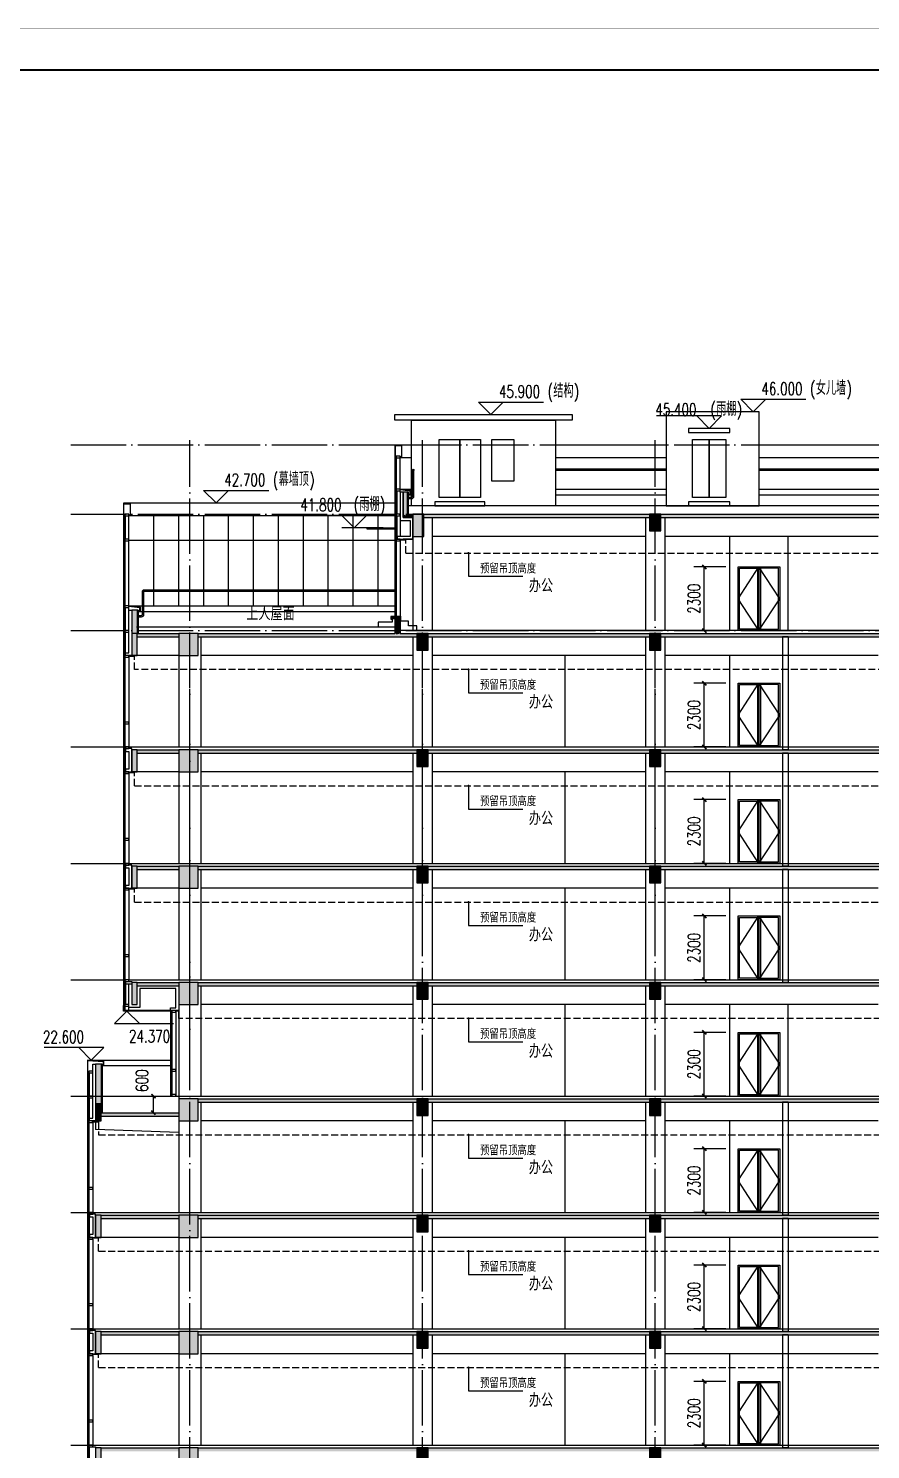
# Model space of a CAD drawing. Extents: x -781494 to 378714, y -27129 to 259749.
# Drawn here: x 153563 to 183970, y 99783 to 151079 of the extents above; entities that cross this region are included whole.
import ezdxf

# ---------------------------------------------------------------- set-up
doc = ezdxf.new("R2010")
doc.units = 0
doc.header["$LTSCALE"] = 1000
doc.header["$MEASUREMENT"] = 0
doc.linetypes.add('104-6 轴网$0$DOTE', pattern=[2.42, 2, -0.2, 0.02, -0.2])
doc.linetypes.add('DASH', pattern=[0.35, 0.25, -0.1])
for name, color, linetype in [('$AUDIT-BAD-LAYER', 7, 'Continuous'), ('01-标注_尺寸', 124, 'Continuous'), ('01-标注_标高', 200, 'Continuous'), ('01-标注_符号', 200, 'Continuous'), ('02-TEXT_标注', 130, 'Continuous'), ('05-填充_天正', 26, 'Continuous'), ('104-6 轴网$0$A_AXIS-轴线', 36, '104-6 轴网$0$DOTE'), ('A-C_玻璃幕墙', 140, 'Continuous'), ('A-C_窗', 140, 'Continuous'), ('A-C_门', 150, 'Continuous'), ('A-D_龙骨', 152, 'Continuous'), ('A-E_栏杆', 232, 'Continuous'), ('A-STR-面层', 191, 'Continuous'), ('A-SUR_保温', 222, 'Continuous'), ('A-SUR_吊顶', 40, 'Continuous'), ('A-SUR_看线', 231, 'Continuous'), ('A-SUR_面层', 191, 'Continuous'), ('A-TECH_结构', 21, 'Continuous'), ('A-金属背板', 30, 'Continuous'), ('A_STR-砌块墙', 121, 'Continuous'), ('A_STR-砼墙', 51, 'Continuous'), ('A_STR-砼柱', 51, 'Continuous'), ('D_铝板', 181, 'Continuous'), ('PUB_HATCH', 8, 'Continuous')]:
    doc.layers.add(name, color=color, linetype=linetype)
doc.styles.add('104-6 轴网$0$_TCH_AXIS', font='STXIHEI.TTF', dxfattribs={"width": 0.75})
doc.styles.add('_TCH_DIM', font='SIMPLEX', dxfattribs={"bigfont": 'GBCBIG'})
doc.styles.add('_TCH_DIM_T3', font='SIMPLEX', dxfattribs={"width": 0.705882, "bigfont": 'GBCBIG'})
doc.dimstyles.new('_TCH_ARCH&&150', dxfattribs={"dimtxt": 446.25, "dimasz": 150, "dimexe": 375, "dimexo": 450, "dimgap": 150, "dimtad": 1, "dimdec": 0, "dimzin": 0, "dimdsep": 46, "dimtxsty": '_TCH_DIM_T3', "dimblk": 'ARCHTICK', "dimcen": 0.09, "dimclrt": 7, "dimazin": 2, "dimtfac": 1, "dimtdec": 0, "dimtix": 1, "dimtmove": 2, "dimatfit": 3, "dimfxl": 0, "dimtolj": 1, "dimtzin": 0, "dimarcsym": 0})

# ---------------------------------------------------------------- blocks, each defined once
blk = doc.blocks.new('图框-A1')
for points, const_width in [([(0, 0), (841, 0), (841, 594), (0, 594)], 0.05), ([(766, 584), (25, 584), (25, 10), (766, 10)], 0.5)]:
    blk.add_lwpolyline(points, close=True, dxfattribs=dict(const_width=const_width))
blk = doc.blocks.new('1523m')
at = {"layer": 'A-C_门'}
for points in [[(0, 2300), (1500, 2300), (1500, 0), (0, 0)], [(50, 2250), (700, 2250), (700, 50), (50, 50)], [(1450, 2250), (800, 2250), (800, 50), (1450, 50)]]:
    blk.add_lwpolyline(points, close=True, dxfattribs=at)
for points in [[(750, 0), (0, 1150), (750, 2300)], [(750, 2300), (750, 0)], [(750, 0), (1500, 1150), (750, 2300)]]:
    blk.add_lwpolyline(points, dxfattribs=at)
blk = doc.blocks.new('*U70')
at = {"layer": 'A-SUR_看线'}
for p, q in [((-11675, -1990, -1500), (-11675, 1310, -1500)), ((-5725, -1990, -1500), (-5725, 1310, -1500)), ((3525, 1310, -1500), (3525, -1990, -1500)), ((5625, 1310, -1500), (5625, -1990, -1500)), ((11675, -1990, -1500), (11675, 1310, -1500))]:
    blk.add_line(p, q, dxfattribs=at)
at = {"layer": 'A_STR-砌块墙'}
for p, q in [((-3825, 1990), (-3825, -2090)), ((-3625, 1990), (-3825, 1990)), ((-3625, 1990), (-3625, -2090)), ((-3625, -2090), (-3825, -2090))]:
    blk.add_line(p, q, dxfattribs=at)
at = {"layer": 'A-C_门'}
for p in [(-5425, -1990, -1500), (3825, -1990, -1500)]:
    blk.add_blockref('1523m', p, dxfattribs=at)
blk = doc.blocks.new('*U71')
at = {"layer": 'A-SUR_看线', "color": 0, "linetype": 'ByBlock', "lineweight": -2, "transparency": 16777216}
for p in [(0, 8400), (0, 4200), (0, 0)]:
    blk.add_blockref('*U70', p, dxfattribs=at)
blk = doc.blocks.new('*U72')
at = {"layer": 'A-SUR_看线'}
for p, q in [((-11675, -1990, -1500), (-11675, 1310, -1500)), ((-5725, -1990, -1500), (-5725, 1310, -1500)), ((3525, 1310, -1500), (3525, -1990, -1500)), ((5625, 1310, -1500), (5625, -1990, -1500)), ((11675, -1990, -1500), (11675, 1310, -1500))]:
    blk.add_line(p, q, dxfattribs=at)
at = {"layer": 'A_STR-砌块墙'}
for p, q in [((-3825, 1990), (-3825, -2090)), ((-3625, 1990), (-3825, 1990)), ((-3625, 1990), (-3625, -2090)), ((-3625, -2090), (-3825, -2090))]:
    blk.add_line(p, q, dxfattribs=at)
at = {"layer": 'A-C_门'}
for p in [(-5425, -1990, -1500), (3825, -1990, -1500)]:
    blk.add_blockref('1523m', p, dxfattribs=at)
blk = doc.blocks.new('*U73')
at = {"layer": 'A-SUR_看线', "color": 0, "linetype": 'ByBlock', "lineweight": -2, "transparency": 16777216}
for p in [(0, 8400), (0, 4200), (0, 0)]:
    blk.add_blockref('*U72', p, dxfattribs=at)
blk = doc.blocks.new('*U74')
at = {"layer": 'A-SUR_看线'}
for p, q in [((-11675, -1990, -1500), (-11675, 1310, -1500)), ((-5725, -1990, -1500), (-5725, 1310, -1500)), ((-3625, -1990, -1500), (-3625, 1310, -1500)), ((3525, 1310, -1500), (3525, -1990, -1500)), ((5625, 1310, -1500), (5625, -1990, -1500)), ((11675, -1990, -1500), (11675, 1310, -1500))]:
    blk.add_line(p, q, dxfattribs=at)
at = {"layer": 'A-C_门'}
for p in [(-5425, -1990, -1500), (3825, -1990, -1500)]:
    blk.add_blockref('1523m', p, dxfattribs=at)
blk = doc.blocks.new('*U75')
at = {"layer": '$AUDIT-BAD-LAYER'}
blk.add_blockref('*U74', (0, 0), dxfattribs=at)
at = {"layer": 'A-SUR_看线', "color": 0, "linetype": 'ByBlock', "lineweight": -2, "transparency": 16777216}
blk.add_blockref('*U74', (0, 0), dxfattribs=at)
blk = doc.blocks.new('*U37')
at = {"layer": '02-TEXT_标注', "style": '104-6 轴网$0$_TCH_AXIS', "width": 0.75}
blk.add_text('办公', height=428.1, dxfattribs=at).set_placement((-430, -171))
blk = doc.blocks.new('*U38')
at = {"layer": '02-TEXT_标注', "color": 0, "linetype": 'ByBlock', "lineweight": -2, "transparency": 16777216}
for p in [(0, 29400), (25000, 29400), (0, 25200), (25000, 25200), (0, 21000), (25000, 21000), (0, 16800), (25000, 16800), (0, 12600), (25000, 12600), (0, 8400), (25000, 8400), (0, 4200), (25000, 4200), (0, 0), (25000, 0)]:
    blk.add_blockref('*U37', p, dxfattribs=at)
blk = doc.blocks.new('_ArchTick')
at = {"color": 0, "linetype": 'ByBlock', "const_width": 0.4}
blk.add_lwpolyline([(-0.5, -0.5), (0.5, 0.5)], dxfattribs=at)
blk = doc.blocks.new('*D443')
at = {"layer": '01-标注_尺寸', "color": 0, "lineweight": -2, "transparency": 16777216}
for p, q in [((575, 1150), (-575, 1150)), ((-200, -1150), (-200, 1150)), ((575, -1150), (-575, -1150))]:
    blk.add_line(p, q, dxfattribs=at)
at = {"layer": 'Defpoints', "color": 0, "transparency": 16777216}
for p in [(-200, 1150), (1025, 1150), (1025, -1150)]:
    blk.add_point(p, dxfattribs=at)
at = {"layer": '01-标注_尺寸', "color": 0, "lineweight": -2, "transparency": 16777216, "xscale": 150, "yscale": 150, "zscale": 150}
for p, rotation in [((-200, 1150), 90), ((-200, -1150), 270)]:
    blk.add_blockref('_ArchTick', p, dxfattribs=dict(at, rotation=rotation))
at = {"layer": '01-标注_尺寸', "color": 7, "transparency": 16777216, "insert": (-573, 0), "char_height": 446.2, "attachment_point": 5, "rotation": 90, "style": '_TCH_DIM_T3'}
blk.add_mtext('\\A1;2300', dxfattribs=at)
blk = doc.blocks.new('kyuhtr')
at = {"const_width": 20}
blk.add_lwpolyline([(50, 0), (0, 0)], dxfattribs=at)
blk.add_lwpolyline([(50, -30), (200, -30), (200, 30), (50, 30)], close=True)
blk = doc.blocks.new('fedwatgerwtg')
at = {"layer": 'A-SUR_吊顶', "linetype": 'DASH'}
blk.add_lwpolyline([(-400, -470), (-400, 0), (-200, 0)], dxfattribs=at)
blk = doc.blocks.new('_FZH')
blk.add_lwpolyline([(-0.5, -0.5), (0.5, -0.5), (0.5, 0.5), (-0.5, 0.5)], close=True)
at = {"layer": 'PUB_HATCH'}
blk.add_solid([(-0.5, -0.5), (0.5, -0.5), (-0.5, 0.5), (0.5, 0.5)], dxfattribs=at)
blk = doc.blocks.new('gfshsth')
at = {"layer": '05-填充_天正'}
for points in [[(7700, 800), (7700, 0), (7783, -40), (7850, 0), (7850, 800)], [(7700, -120), (7800, -120), (7783, -40), (7700, 0)], [(8050, -120), (8050, 0), (7850, 0), (7783, -40), (7800, -120)], [(16600, -120), (16600, 0), (8450, 0), (8450, -120)], [(25000, -120), (25000, 0), (17000, 0), (17000, -120)]]:
    blk.add_hatch(color=256, dxfattribs=at).paths.add_polyline_path(points)
at = {"layer": '01-标注_标高'}
for p, q in [((949, 409), (499, 859)), ((499, 859), (2847, 859)), ((949, 409), (1399, 859)), ((6384, -41), (4037, -41)), ((5934, -491), (5484, -41)), ((6984, -491), (5484, -491)), ((5934, -491), (6384, -41))]:
    blk.add_line(p, q, dxfattribs=at)
at = {"layer": 'A-C_玻璃幕墙'}
blk.add_lwpolyline([(6400, -491), (7400, -491), (7400, -541), (6400, -541)], close=True, dxfattribs=at)
at = {"layer": 'A-C_窗'}
for p, q in [((7400, 2070), (7400, -2100)), ((7450, 2040), (7450, -2100)), ((7600, 800), (7600, 2040)), ((7400, 100), (7400, 100)), ((-2400, 0), (-2400, -2100)), ((-2350, -60), (-2350, -2100)), ((-2200, -2100), (-2200, -60)), ((7600, -60), (7600, -800)), ((7600, -900), (7600, -2100))]:
    blk.add_line(p, q, dxfattribs=at)
blk.add_lwpolyline([(-2200, -930), (7400, -930)], dxfattribs=at)
at = {"layer": 'A-SUR_保温'}
for q in [(7850, 800), (7880, 0)]:
    blk.add_line((7880, 800), q, dxfattribs=at)
blk.add_lwpolyline([(7700, 800), (7600, 800), (7600, -220), (7950, -220), (7950, -800), (7480, -800), (7480, -900), (8050, -900), (8050, -120), (7700, -120)], close=True, dxfattribs=at)
at = {"layer": 'A-SUR_吊顶', "linetype": 'DASH'}
blk.add_line((7800, -1400), (44400, -1400), dxfattribs=at)
at = {"layer": 'A-SUR_看线'}
for p, q in [((7400, 400), (-2400, 400)), ((-2140, -50), (7460, -50))]:
    blk.add_line(p, q, dxfattribs=at)
at = {"layer": 'A-SUR_面层'}
blk.add_line((44320, 300), (7880, 300), dxfattribs=at)
at = {"layer": 'A-TECH_结构'}
for p, q in [((8050, -900), (7700, -900)), ((16450, -800), (8750, -800)), ((24850, -800), (17150, -800))]:
    blk.add_line(p, q, dxfattribs=at)
for points in [[(8050, -120), (8050, -2100)], [(8750, -120), (8750, -2100)], [(16450, -120), (16450, -2100)], [(17150, -120), (17150, -2100)]]:
    blk.add_lwpolyline(points, dxfattribs=at)
at = {"layer": 'A-金属背板'}
for p, q in [((7480, 0), (7480, 840)), ((-2320, -900), (-2320, -60)), ((7480, -900), (7480, -60))]:
    blk.add_line(p, q, dxfattribs=at)
at = {"layer": 'A_STR-砼墙'}
for p, q in [((7700, 800), (7700, 0)), ((7850, 800), (7700, 800)), ((7850, 800), (7850, 0)), ((7700, 0), (7700, 0)), ((7700, 0), (7700, -120)), ((7700, -120), (7800, -120)), ((7800, -120), (8050, -120)), ((7850, 0), (8050, 0)), ((8450, 0), (16600, 0)), ((8450, -120), (16600, -120)), ((17000, 0), (25000, 0)), ((17000, -120), (25000, -120))]:
    blk.add_line(p, q, dxfattribs=at)
at = {"layer": 'D_铝板'}
for points in [[(7640, 2467), (7640, 2070), (7600, 2070), (7600, 2050), (7660, 2050), (7660, 2486), (7400, 2500), (7400, 2070), (7420, 2070), (7420, 2479)], [(-2160, 367), (-2160, -30), (-2200, -30), (-2200, -50), (-2140, -50), (-2140, 386), (-2400, 400), (-2400, -30), (-2380, -30), (-2380, 379)]]:
    blk.add_lwpolyline(points, close=True, dxfattribs=at)
for points in [[(7880, 700), (7970, 700), (7970, 855), (7600, 900)], [(7880, 720), (7950, 720), (7950, 837), (7600, 880)]]:
    blk.add_lwpolyline(points, dxfattribs=at)
at = {"color": 2, "xscale": -1}
blk.add_blockref('fedwatgerwtg', (7400, -930), dxfattribs=at)
at = {"layer": 'A-D_龙骨'}
for p in [(7400, 2070), (7400, 870), (-2400, -30), (7400, -30), (-2400, -930), (7400, -930)]:
    blk.add_blockref('kyuhtr', p, dxfattribs=at)
at = {"layer": 'A_STR-砼柱', "xscale": 400}
for p, yscale, zscale in [((8250, -400), 800.0000000035507, 800.0000000035507), ((16800, -300), 600, 600)]:
    blk.add_blockref('_FZH', p, dxfattribs=dict(at, yscale=yscale, zscale=zscale))
at = {"layer": '02-TEXT_标注', "style": '_TCH_DIM', "width": 0.705882}
for s, height, p in [('(', 446, (2997, 1017)), (')', 446, (4313, 1017)), ('42.700', 446.2, (1242, 1017)), ('41.800', 446.2, (3992, 117)), ('(', 446, (5912, 117)), (')', 446, (6859, 117))]:
    blk.add_text(s, height=height, dxfattribs=at).set_placement(p)
at = {"layer": '02-TEXT_标注', "style": '_TCH_DIM'}
for s, p in [('幕墙顶', (3207, 1017)), ('雨棚', (6122, 117))]:
    blk.add_text(s, height=506.4, dxfattribs=at).set_placement(p)
blk = doc.blocks.new('jtrsytrs')
at = {"layer": '05-填充_天正'}
for points in [[(-2100, -100), (-1900, -100), (-1900, 741), (-2100, 741)], [(7280, 500), (7280, 440), (7600, 440), (7600, 500)], [(7600, 440), (7400, 440), (7400, -100), (7467, -140), (7600, -100)], [(-400, -220), (-400, -100), (-1900, -100), (-1900, -220)], [(300, -100), (300, -220), (7400, -220), (7467, -140), (7400, -100)], [(8200, -220), (8200, -100), (7600, -100), (7467, -140), (7400, -220)], [(16600, -220), (16600, -100), (8600, -100), (8600, -220)], [(25000, -220), (25000, -100), (17000, -100), (17000, -220)]]:
    blk.add_hatch(color=256, dxfattribs=at).paths.add_polyline_path(points)
at = {"layer": 'A-C_窗'}
for p, q in [((-2400, 2100), (-2400, -2200)), ((-2350, 2100), (-2350, -2200)), ((-2200, 741), (-2200, 2100)), ((7400, 2100), (7400, 500)), ((7450, 2100), (7450, 500)), ((7600, 2100), (7600, 0)), ((7400, 440), (7400, 0)), ((-2200, -930), (-2200, -2200))]:
    blk.add_line(p, q, dxfattribs=at)
at = {"layer": 'A-E_栏杆'}
for points in [[(-1900, 550), (-1740, 550, 0.414214), (-1710, 580), (-1710, 1435)], [(-1900, 500), (-1740, 500, 0.414214), (-1660, 580), (-1660, 1435)]]:
    blk.add_lwpolyline(points, format="xyb", dxfattribs=at)
for points in [[(7400, 1460), (-1685, 1460)], [(7400, 1410), (-1660, 1410)]]:
    blk.add_lwpolyline(points, dxfattribs=at)
blk.add_circle((-1685, 1435), 25, dxfattribs=at)
at = {"layer": 'A-STR-面层'}
blk.add_line((44600, 0), (7600, 0), dxfattribs=at)
for points in [[(7620, 340), (7620, 520), (7260, 515), (7260, 410), (7300, 414)], [(7300, 414), (7300, 300), (6800, 300), (6800, 135)], [(8200, 0), (8200, 170), (7900, 170), (7900, 340), (7620, 340)]]:
    blk.add_lwpolyline(points, dxfattribs=at)
at = {"layer": 'A-SUR_保温'}
for q in [(-1900, 741), (-1870, -100)]:
    blk.add_line((-1870, 741), q, dxfattribs=at)
blk.add_lwpolyline([(-2100, -800), (-2100, -900), (-2320, -900), (-2320, -800), (-2200, -800), (-2200, 741), (-2100, 741)], dxfattribs=at)
at = {"layer": 'A-SUR_吊顶', "linetype": 'DASH'}
blk.add_line((51000, -1400), (-2000, -1400), dxfattribs=at)
blk.add_lwpolyline([(-2000, -1400), (-2000, -930), (-2200, -930)], dxfattribs=at)
at = {"layer": 'A-SUR_看线'}
for p, q in [((-2200, 891), (-1710, 891)), ((-1780, 691), (-1710, 691)), ((-1660, 891), (7400, 891)), ((-1660, 691), (7400, 691))]:
    blk.add_line(p, q, dxfattribs=at)
at = {"layer": 'A-SUR_面层'}
blk.add_line((-1920, 135), (7400, 135), dxfattribs=at)
at = {"layer": 'A-TECH_结构'}
for p, q in [((-2400, -220), (-2400, -220)), ((-400, -900), (-2100, -900)), ((8050, -900), (400, -900)), ((16450, -900), (8750, -900)), ((24850, -900), (17150, -900))]:
    blk.add_line(p, q, dxfattribs=at)
for points in [[(8050, 2100), (8050, 0)], [(8750, 2100), (8750, 0)], [(16450, 2100), (16450, 0)], [(17150, 2100), (17150, 0)], [(-400, -220), (-400, -2100)], [(400, -220), (400, -2100)], [(8050, -220), (8050, -2100)], [(8750, -220), (8750, -2100)], [(16450, -220), (16450, -2100)], [(17150, -220), (17150, -2100)]]:
    blk.add_lwpolyline(points, dxfattribs=at)
at = {"layer": 'A-金属背板'}
for p, q in [((-2320, 0), (-2320, 840)), ((-2320, -900), (-2320, -60))]:
    blk.add_line(p, q, dxfattribs=at)
at = {"layer": 'A_STR-砼墙'}
for p, q in [((-2100, 741), (-2100, -100)), ((-1900, 741), (-2100, 741)), ((-1900, 741), (-1900, -100)), ((7280, 500), (7280, 440)), ((7600, 500), (7280, 500)), ((7280, 440), (7400, 440)), ((7400, 440), (7400, -100)), ((7600, 500), (7600, 440)), ((7600, 440), (7600, -100)), ((-1900, -100), (-400, -100)), ((-1900, -220), (-400, -220)), ((300, -100), (7400, -100)), ((300, -220), (7400, -220)), ((7400, -220), (8200, -220)), ((7600, -100), (8200, -100)), ((8600, -100), (16600, -100)), ((8600, -220), (16600, -220)), ((17000, -100), (25000, -100)), ((17000, -220), (25000, -220))]:
    blk.add_line(p, q, dxfattribs=at)
at = {"layer": 'D_铝板'}
for points in [[(-1870, 691), (-1780, 691), (-1780, 846), (-2200, 891)], [(-1870, 711), (-1800, 711), (-1800, 828), (-2200, 871)]]:
    blk.add_lwpolyline(points, dxfattribs=at)
at = {"layer": 'A-D_龙骨'}
for p in [(-2400, 870), (-2400, -30), (-2400, -930)]:
    blk.add_blockref('kyuhtr', p, dxfattribs=at)
at = {"layer": 'A_STR-砼柱'}
for p, xscale, yscale, zscale in [((-2000, -500), 200, 800.0000000516884, 800.0000000516884), ((-50, -500), 700, 800, 800), ((8400, -400), 400, 600, 600), ((16800, -400), 400, 600, 600)]:
    blk.add_blockref('_FZH', p, dxfattribs=dict(at, xscale=xscale, yscale=yscale, zscale=zscale))
at = {"layer": '02-TEXT_标注', "style": '104-6 轴网$0$_TCH_AXIS', "width": 0.75}
blk.add_text('上人屋面', height=428.1, dxfattribs=at).set_placement((2036, 416))
blk = doc.blocks.new('hyreatea')
at = {"layer": 'A-SUR_保温'}
blk.add_lwpolyline([(200, 770), (200, 610), (200, 610), (200, 130), (80, 130), (80, 30), (300, 30), (300, 710), (300, 710), (300, 870), (200, 870), (200, 870), (80, 870), (80, 770), (200, 770)], dxfattribs=at)
at = {"layer": 'A-金属背板'}
blk.add_line((80, 30), (80, 870), dxfattribs=at)
blk = doc.blocks.new('njgdfjhtrs')
at = {"layer": '05-填充_天正'}
for points in [[(-400, -220), (-400, -100), (-1900, -100), (-1900, -220)], [(8200, -220), (8200, -100), (300, -100), (300, -220)], [(16600, -220), (16600, -100), (8600, -100), (8600, -220)], [(25000, -220), (25000, -100), (17000, -100), (17000, -220)]]:
    blk.add_hatch(color=256, dxfattribs=at).paths.add_polyline_path(points)
at = {"layer": '01-标注_符号'}
for p, q in [((10061, -1400), (10061, -2240)), ((10061, -2240), (12028, -2240))]:
    blk.add_line(p, q, dxfattribs=at)
at = {"layer": '01-标注_符号', "const_width": 40}
blk.add_lwpolyline([(10061, -1380, 1), (10061, -1420, 1)], format="xyb", close=True, dxfattribs=at)
at = {"layer": '104-6 轴网$0$A_AXIS-轴线'}
for points in [[(0, -2100), (0, 2100)], [(8400, -2100), (8400, 2100)], [(16800, -2100), (16800, 2100)]]:
    blk.add_lwpolyline(points, dxfattribs=at)
at = {"layer": 'A-C_窗'}
for p, q in [((-2400, 2100), (-2400, -2100)), ((-2350, 2100), (-2350, -2100)), ((-2200, 2100), (-2200, 0)), ((-2200, -960), (-2200, -2100))]:
    blk.add_line(p, q, dxfattribs=at)
at = {"layer": 'A-SUR_吊顶', "linetype": 'DASH'}
blk.add_line((-2000, -1400), (51000, -1400), dxfattribs=at)
at = {"layer": 'A-SUR_面层'}
blk.add_line((-2200, 0), (51200, 0), dxfattribs=at)
at = {"layer": 'A-TECH_结构'}
for p, q in [((-2400, -220), (-2400, -220)), ((-400, -900), (-2100, -900)), ((8050, -900), (400, -900)), ((16450, -900), (8750, -900)), ((24850, -900), (17150, -900))]:
    blk.add_line(p, q, dxfattribs=at)
for points in [[(-400, 2100), (-400, 0)], [(400, 2100), (400, 0)], [(8050, 2100), (8050, 0)], [(8750, 2100), (8750, 0)], [(16450, 2100), (16450, 0)], [(17150, 2100), (17150, 0)], [(-400, -220), (-400, -2100)], [(400, -220), (400, -2100)], [(8050, -220), (8050, -2100)], [(8750, -220), (8750, -2100)], [(16450, -220), (16450, -2100)], [(17150, -220), (17150, -2100)]]:
    blk.add_lwpolyline(points, dxfattribs=at)
at = {"layer": 'A_STR-砼墙'}
for p, q in [((-1900, -100), (-400, -100)), ((-1900, -220), (-400, -220)), ((300, -100), (8200, -100)), ((300, -220), (8200, -220)), ((8600, -100), (16600, -100)), ((8600, -220), (16600, -220)), ((17000, -100), (25000, -100)), ((17000, -220), (25000, -220))]:
    blk.add_line(p, q, dxfattribs=at)
at = {"color": 2}
blk.add_blockref('hyreatea', (-2400, -930), dxfattribs=at)
at = {"color": 2, "xscale": -1}
blk.add_blockref('fedwatgerwtg', (-2400, -930), dxfattribs=at)
at = {"layer": 'A-D_龙骨'}
for p in [(-2400, 870), (-2400, -30), (-2400, -930)]:
    blk.add_blockref('kyuhtr', p, dxfattribs=at)
at = {"layer": 'A_STR-砼柱'}
for p, xscale, yscale, zscale in [((-2000, -500), 199.9999999999418, 800.0000000518048, 800.0000000518048), ((-50, -500), 700, 800, 800), ((8400, -400), 400, 600, 600), ((16800, -400), 400, 600, 600)]:
    blk.add_blockref('_FZH', p, dxfattribs=dict(at, xscale=xscale, yscale=yscale, zscale=zscale))
at = {"layer": '02-TEXT_标注', "style": '_TCH_DIM'}
blk.add_text('预留吊顶高度', height=337.6, dxfattribs=at).set_placement((10478, -2135))
blk = doc.blocks.new('jrsdtr4e')
at = {"layer": '05-填充_天正'}
for points in [[(-400, -220), (-400, -100), (-1900, -100), (-1900, -220)], [(8200, -220), (8200, -100), (300, -100), (300, -220)], [(16600, -220), (16600, -100), (8600, -100), (8600, -220)], [(25000, -220), (25000, -100), (17000, -100), (17000, -220)]]:
    blk.add_hatch(color=256, dxfattribs=at).paths.add_polyline_path(points)
at = {"layer": '01-标注_符号'}
for p, q in [((10061, -1400), (10061, -2240)), ((10061, -2240), (12028, -2240))]:
    blk.add_line(p, q, dxfattribs=at)
at = {"layer": '01-标注_符号', "const_width": 40}
blk.add_lwpolyline([(10061, -1380, 1), (10061, -1420, 1)], format="xyb", close=True, dxfattribs=at)
at = {"layer": '104-6 轴网$0$A_AXIS-轴线'}
blk.add_lwpolyline([(0, -2100), (0, 2100)], dxfattribs=at)
at = {"layer": 'A-C_窗'}
for p, q in [((-2400, 2100), (-2400, -1130)), ((-2350, 2100), (-2350, -1110)), ((-2200, 2100), (-2200, 0)), ((-700, -1110), (-700, -2100)), ((-650, -1130), (-650, -2100)), ((-500, -1130), (-500, -2100))]:
    blk.add_line(p, q, dxfattribs=at)
blk.add_lwpolyline([(-2200, -1110), (-2200, -161)], dxfattribs=at)
at = {"layer": 'A-SUR_保温'}
blk.add_lwpolyline([(-2100, -161), (-2320, -161), (-2320, -60), (-2200, -60), (-2200, -60), (-2100, -60)], close=True, dxfattribs=at)
blk.add_lwpolyline([(-400, -1110), (-500, -1110), (-500, -1110), (-700, -1110), (-700, -1010), (-500, -1010), (-500, -320), (-1800, -320), (-1800, -1000), (-2200, -1000), (-2200, -161)], dxfattribs=at)
at = {"layer": 'A-SUR_吊顶', "linetype": 'DASH'}
blk.add_lwpolyline([(51200, -1400), (-400, -1400), (-400, -1140), (-500, -1140)], dxfattribs=at)
at = {"layer": 'A-SUR_面层'}
blk.add_line((-2200, 0), (51200, 0), dxfattribs=at)
at = {"layer": 'A-TECH_结构'}
for p, q in [((-2400, -220), (-2400, -220)), ((8050, -900), (400, -900)), ((16450, -900), (8750, -900)), ((21600, -900), (17150, -900)), ((24850, -900), (21600, -900))]:
    blk.add_line(p, q, dxfattribs=at)
for points in [[(-400, 2100), (-400, 0)], [(400, 2100), (400, 0)], [(8050, 2100), (8050, 0)], [(8750, 2100), (8750, 0)], [(16450, 2100), (16450, 0)], [(17150, 2100), (17150, 0)], [(-400, -220), (-400, -2100)], [(400, -220), (400, -2100)], [(8050, -220), (8050, -2100)], [(8750, -220), (8750, -2100)], [(16450, -220), (16450, -2100)], [(17150, -220), (17150, -2100)]]:
    blk.add_lwpolyline(points, dxfattribs=at)
at = {"layer": 'A-金属背板'}
blk.add_line((-2320, -60), (-2320, -900), dxfattribs=at)
at = {"layer": 'A_STR-砼墙'}
for p, q in [((-1900, -100), (-400, -100)), ((-1900, -220), (-400, -220)), ((300, -100), (8200, -100)), ((300, -220), (8200, -220)), ((8600, -100), (16600, -100)), ((8600, -220), (16600, -220)), ((17000, -100), (25000, -100)), ((17000, -220), (25000, -220))]:
    blk.add_line(p, q, dxfattribs=at)
at = {"layer": 'D_铝板'}
for points in [[(-700, -1130), (-2400, -1130), (-2400, -930)], [(-700, -1110), (-2380, -1110), (-2380, -930)]]:
    blk.add_lwpolyline(points, dxfattribs=at)
at = {"layer": 'A-D_龙骨'}
for p in [(-2400, 870), (-2400, -30), (-2400, -930), (-700, -1140)]:
    blk.add_blockref('kyuhtr', p, dxfattribs=at)
at = {"layer": 'A_STR-砼柱'}
for p, xscale, yscale, zscale in [((-2000, -500), 200, 800, 800), ((-50, -500), 700, 800, 800), ((8400, -400), 400, 600, 600), ((16800, -400), 400, 600, 600)]:
    blk.add_blockref('_FZH', p, dxfattribs=dict(at, xscale=xscale, yscale=yscale, zscale=zscale))
at = {"layer": '02-TEXT_标注', "style": '_TCH_DIM'}
blk.add_text('预留吊顶高度', height=337.6, dxfattribs=at).set_placement((10478, -2135))
blk = doc.blocks.new('*D442')
at = {"layer": '01-标注_尺寸', "color": 0, "lineweight": -2, "transparency": 16777216}
for p, q in [((-1869, 0), (-938, 0)), ((-1313, -600), (-1313, 0)), ((-1869, -600), (-938, -600))]:
    blk.add_line(p, q, dxfattribs=at)
at = {"layer": 'Defpoints', "color": 0, "transparency": 16777216}
for p in [(-2319, 0), (-1313, 0), (-2319, -600)]:
    blk.add_point(p, dxfattribs=at)
at = {"layer": '01-标注_尺寸', "color": 0, "lineweight": -2, "transparency": 16777216, "xscale": 150, "yscale": 150, "zscale": 150}
for p, rotation in [((-1313, 0), 90), ((-1313, -600), 270)]:
    blk.add_blockref('_ArchTick', p, dxfattribs=dict(at, rotation=rotation))
at = {"layer": '01-标注_尺寸', "color": 7, "transparency": 16777216, "insert": (-1725, 555), "char_height": 446.2, "attachment_point": 5, "rotation": 90, "style": '_TCH_DIM_T3'}
blk.add_mtext('\\A1;600', dxfattribs=at)
blk = doc.blocks.new('heaerwar')
at = {"layer": '05-填充_天正'}
for points in [[(-400, -220), (-400, -100), (-3200, -100), (-3200, -220)], [(8200, -220), (8200, -100), (300, -100), (300, -220)], [(16600, -220), (16600, -100), (8600, -100), (8600, -220)], [(25000, -220), (25000, -100), (17000, -100), (17000, -220)]]:
    blk.add_hatch(color=256, dxfattribs=at).paths.add_polyline_path(points)
at = {"layer": '01-标注_符号'}
for p, q in [((10061, -1400), (10061, -2240)), ((10061, -2240), (12028, -2240))]:
    blk.add_line(p, q, dxfattribs=at)
at = {"layer": '01-标注_符号', "const_width": 40}
blk.add_lwpolyline([(10061, -1380, 1), (10061, -1420, 1)], format="xyb", close=True, dxfattribs=at)
at = {"layer": 'A-C_窗'}
for p, q in [((-3500, 2100), (-3500, 0)), ((-3500, -960), (-3500, -2100))]:
    blk.add_line(p, q, dxfattribs=at)
for points in [[(-3700, 2100), (-3700, -2100)], [(-3650, 2100), (-3650, -2100)]]:
    blk.add_lwpolyline(points, dxfattribs=at)
at = {"layer": 'A-SUR_吊顶', "linetype": 'DASH'}
blk.add_line((-3300, -1400), (51000, -1400), dxfattribs=at)
at = {"layer": 'A-SUR_面层'}
blk.add_line((-3500, 0), (51200, 0), dxfattribs=at)
at = {"layer": 'A-TECH_结构'}
for p, q in [((-3700, -220), (-3700, -220)), ((-400, -900), (-3400, -900)), ((8050, -900), (400, -900)), ((16450, -900), (8750, -900)), ((21400, -900), (17150, -900)), ((24850, -900), (21400, -900))]:
    blk.add_line(p, q, dxfattribs=at)
for points in [[(-400, 2100), (-400, 0)], [(400, 2100), (400, 0)], [(8050, 2100), (8050, 0)], [(8750, 2100), (8750, 0)], [(16450, 2100), (16450, 0)], [(17150, 2100), (17150, 0)], [(-400, -220), (-400, -2100)], [(400, -220), (400, -2100)], [(8050, -220), (8050, -2100)], [(8750, -220), (8750, -2100)], [(16450, -220), (16450, -2100)], [(17150, -220), (17150, -2100)]]:
    blk.add_lwpolyline(points, dxfattribs=at)
at = {"layer": 'A_STR-砼墙'}
for p, q in [((-3200, -100), (-400, -100)), ((-3200, -220), (-400, -220)), ((300, -100), (8200, -100)), ((300, -220), (8200, -220)), ((8600, -100), (16600, -100)), ((8600, -220), (16600, -220)), ((17000, -100), (25000, -100)), ((17000, -220), (25000, -220))]:
    blk.add_line(p, q, dxfattribs=at)
at = {"color": 2}
blk.add_blockref('hyreatea', (-3700, -930), dxfattribs=at)
at = {"color": 2, "xscale": -1}
blk.add_blockref('fedwatgerwtg', (-3700, -930), dxfattribs=at)
at = {"layer": 'A-D_龙骨'}
for p in [(-3700, 870), (-3700, -30), (-3700, -930)]:
    blk.add_blockref('kyuhtr', p, dxfattribs=at)
at = {"layer": 'A_STR-砼柱'}
for p, xscale, yscale, zscale in [((-3300, -500), 199.9999999999709, 800.0000000518048, 800.0000000518048), ((-50, -500), 700, 800, 800), ((8400, -400), 400, 600, 600), ((16800, -400), 400, 600, 600)]:
    blk.add_blockref('_FZH', p, dxfattribs=dict(at, xscale=xscale, yscale=yscale, zscale=zscale))
at = {"layer": '02-TEXT_标注', "style": '_TCH_DIM'}
blk.add_text('预留吊顶高度', height=337.6, dxfattribs=at).set_placement((10478, -2135))
blk = doc.blocks.new('hdkjsdhkjsad')
at = {"layer": '05-填充_天正'}
for points in [[(-400, -220), (-400, -100), (-3200, -100), (-3200, -220)], [(8200, -220), (8200, -100), (300, -100), (300, -220)], [(16600, -220), (16600, -100), (8600, -100), (8600, -220)], [(25000, -220), (25000, -100), (17000, -100), (17000, -220)]]:
    blk.add_hatch(color=256, dxfattribs=at).paths.add_polyline_path(points)
at = {"layer": 'A-C_窗'}
blk.add_line((-3500, 2100), (-3500, 0), dxfattribs=at)
for points in [[(-3700, 2100), (-3700, -1130)], [(-3650, 2100), (-3650, -1110)]]:
    blk.add_lwpolyline(points, dxfattribs=at)
at = {"layer": 'A-SUR_保温'}
for p, q in [((-3620, -60), (-3400, -60)), ((-3620, -161), (-3620, -60)), ((-3400, -60), (-3400, -161))]:
    blk.add_line(p, q, dxfattribs=at)
at = {"layer": 'A-SUR_面层'}
blk.add_line((-3500, 0), (51200, 0), dxfattribs=at)
at = {"layer": 'A-TECH_结构'}
for points in [[(-400, 2100), (-400, 0)], [(400, 2100), (400, 0)], [(8050, 2100), (8050, 0)], [(8750, 2100), (8750, 0)], [(16450, 2100), (16450, 0)], [(17150, 2100), (17150, 0)]]:
    blk.add_lwpolyline(points, dxfattribs=at)
at = {"layer": 'A-金属背板'}
blk.add_line((-3620, -900), (-3620, -60), dxfattribs=at)
at = {"layer": 'A_STR-砼墙'}
for p, q in [((-3200, -100), (-400, -100)), ((300, -100), (8200, -100)), ((8600, -100), (16600, -100)), ((17000, -100), (25000, -100))]:
    blk.add_line(p, q, dxfattribs=at)
at = {"layer": 'A-D_龙骨'}
for p in [(-3700, 870), (-3700, -30)]:
    blk.add_blockref('kyuhtr', p, dxfattribs=at)
at = {"layer": 'A_STR-砼柱'}
for p, xscale, yscale, zscale in [((-3300, -500), 200, 800, 800), ((-50, -500), 700, 800, 800), ((8400, -400), 400, 600, 600), ((16800, -400), 399.9999999995343, 600, 600)]:
    blk.add_blockref('_FZH', p, dxfattribs=dict(at, xscale=xscale, yscale=yscale, zscale=zscale))
blk = doc.blocks.new('*U68')
at = {"layer": 'A-C_窗'}
blk.add_line((0, -1189), (0, 2069), dxfattribs=at)
blk = doc.blocks.new('*U69')
at = {"color": 0, "linetype": 'ByBlock', "lineweight": -2, "transparency": 16777216}
for p in [(0, 0), (900, 0), (1800, 0), (2700, 0), (3600, 0), (4500, 0), (5400, 0), (6300, 0), (7200, 0), (8100, 0)]:
    blk.add_blockref('*U68', p, dxfattribs=at)
blk = doc.blocks.new('jdlkasjdlksadjlksad')
at = {"layer": '01-标注_标高'}
for p, q in [((170258, 75168), (169808, 75618)), ((169808, 75618), (172156, 75618)), ((170258, 75168), (170708, 75618)), ((179736, 75268), (179286, 75718)), ((179286, 75718), (181633, 75718)), ((179736, 75268), (180186, 75718)), ((178591, 75118), (176243, 75118)), ((178141, 74668), (177691, 75118)), ((178141, 74668), (178591, 75118))]:
    blk.add_line(p, q, dxfattribs=at)
at = {"layer": 'A-C_窗'}
for points in [[(168391, 72168), (168391, 74268), (169141, 74268), (169141, 72168)], [(169141, 72168), (169141, 74268), (169891, 74268), (169891, 72168)], [(171091, 72768), (170291, 72768), (170291, 74268), (171091, 74268)], [(177541, 72168), (177541, 74268), (178141, 74268), (178141, 72168)], [(178141, 72168), (178141, 74268), (178741, 74268), (178741, 72168)]]:
    blk.add_lwpolyline(points, close=True, dxfattribs=at)
at = {"layer": 'A-E_栏杆'}
for p, q in [((176591, 73193), (172591, 73193)), ((176591, 73143), (172591, 73143)), ((185291, 73193), (179941, 73193)), ((185291, 73143), (179941, 73143))]:
    blk.add_line(p, q, dxfattribs=at)
for points in [[(167241, 72183), (167401, 72183, 0.414214), (167431, 72213), (167431, 73168)], [(167241, 72133), (167401, 72133, 0.414214), (167481, 72213), (167481, 73168)]]:
    blk.add_lwpolyline(points, format="xyb", dxfattribs=at)
blk.add_circle((167456, 73168), 25, dxfattribs=at)
at = {"layer": 'A-SUR_看线'}
for p, q in [((166791, 74068), (167391, 74068)), ((172591, 74068), (176591, 74068)), ((179941, 74068), (185291, 74068)), ((167051, 73618), (167391, 73618)), ((172591, 73618), (176591, 73618)), ((179941, 73618), (185291, 73618)), ((166991, 72468), (167391, 72468)), ((172591, 72468), (176591, 72468)), ((179941, 72468), (185291, 72468)), ((167361, 72268), (167391, 72268)), ((172591, 72268), (176591, 72268)), ((179941, 72268), (185291, 72268))]:
    blk.add_line(p, q, dxfattribs=at)
for points in [[(166791, 75168), (173191, 75168), (173191, 74968), (166791, 74968)], [(172591, 71868), (167391, 71868), (167391, 74968), (172591, 74968)], [(179941, 75268), (176591, 75268), (176591, 71868), (179941, 71868)], [(178891, 74668), (177391, 74668), (177391, 74518), (178891, 74518)], [(170041, 72018), (168241, 72018), (168241, 71868), (170041, 71868)], [(178891, 72018), (177391, 72018), (177391, 71868), (178891, 71868)]]:
    blk.add_lwpolyline(points, close=True, dxfattribs=at)
at = {"layer": '02-TEXT_标注', "style": '_TCH_DIM'}
for s, p in [('女儿墙', (181993, 75875)), ('结构', (172516, 75775)), ('雨棚', (178397, 75125))]:
    blk.add_text(s, height=506.4, dxfattribs=at).set_placement(p)
at = {"layer": '02-TEXT_标注', "style": '_TCH_DIM', "width": 0.705882}
for s, height, p in [('45.900', 446.2, (170551, 75775)), ('(', 446, (172306, 75775)), (')', 446, (173253, 75775)), ('46.000', 446.2, (180028, 75875)), ('(', 446, (181783, 75875)), (')', 446, (183099, 75875)), ('45.400', 446.2, (176198, 75125)), ('(', 446, (178187, 75125)), (')', 446, (179134, 75125))]:
    blk.add_text(s, height=height, dxfattribs=at).set_placement(p)
blk = doc.blocks.new('*U76')
at = {"layer": '01-标注_尺寸'}
dim = blk.add_aligned_dim(p1=(1024.5, -1150), p2=(1024.5, 1150), distance=1224, dimstyle='_TCH_ARCH&&150', dxfattribs=at)
dim.commit()
dim.dimension.update_dxf_attribs({"geometry": '*D443', "text_midpoint": (-572.6, 0)})
blk = doc.blocks.new('*U77')
at = {"color": 0, "linetype": 'ByBlock', "lineweight": -2, "transparency": 16777216}
for p in [(0, 29400), (0, 25200), (0, 21000), (0, 16800), (0, 12600), (0, 8400), (0, 4200), (0, 0)]:
    blk.add_blockref('*U76', p, dxfattribs=at)
blk = doc.blocks.new('grweat')
at = {"layer": '05-填充_天正'}
for points in [[(-3400, -280), (-3200, -280), (-3200, 1150), (-3400, 1150)], [(8200, -220), (8200, -100), (300, -100), (300, -220)], [(16600, -220), (16600, -100), (8600, -100), (8600, -220)], [(25000, -220), (25000, -100), (17000, -100), (17000, -220)], [(-400, -720), (-400, -600), (-3200, -600), (-3200, -720)]]:
    blk.add_hatch(color=256, dxfattribs=at).paths.add_polyline_path(points)
at = {"layer": '01-标注_符号'}
for p, q in [((10061, -1400), (10061, -2240)), ((10061, -2240), (12027.6, -2240))]:
    blk.add_line(p, q, dxfattribs=at)
at = {"layer": '01-标注_符号', "const_width": 40}
blk.add_lwpolyline([(10061, -1380, 1), (10061, -1420, 1)], format="xyb", close=True, dxfattribs=at)
at = {"layer": 'A-C_窗'}
for p, q in [((-700, 2100), (-700, 0)), ((-650, 2100), (-650, 0)), ((-500, 2100), (-500, 0)), ((-3500, -900, -1500), (-3500, -2100, -1500))]:
    blk.add_line(p, q, dxfattribs=at)
at = {"layer": 'A-C_窗', "elevation": -1500}
for points in [[(-3700, 900), (-3700, -2100)], [(-3650, 886.3), (-3650, -2100)]]:
    blk.add_lwpolyline(points, dxfattribs=at)
at = {"layer": 'A-SUR_保温'}
for p, q in [((-3170, 1150, -1500), (-3200, 1150, -1500)), ((-3170, 1150), (-3170, -600))]:
    blk.add_line(p, q, dxfattribs=at)
blk.add_lwpolyline([(-3400, -900), (-3550, -900), (-3500, -900), (-3620, -900), (-3620, -800), (-3500, -800), (-3500, -320), (-3500, -320), (-3500, 1150), (-3400, 1150)], dxfattribs=at)
at = {"layer": 'A-SUR_吊顶', "linetype": 'DASH'}
blk.add_lwpolyline([(-3500, -930), (-3300, -930), (-3300, -1400), (51000, -1400)], dxfattribs=at)
at = {"layer": 'A-SUR_看线'}
for p, q in [((-3700, 1300), (-700, 1300)), ((-3110, 1100, -1500), (-700, 1100))]:
    blk.add_line(p, q, dxfattribs=at)
at = {"layer": 'A-SUR_面层'}
blk.add_line((-3220, 0, -1500), (51200, 0), dxfattribs=at)
at = {"layer": 'A-TECH_结构'}
for p, q in [((-3700, -220, -1500), (-3700, -220, -1500)), ((-3400, -900, -1500), (-3400, -1212.6, -1500)), ((8050, -900), (400, -900)), ((16450, -900), (8750, -900)), ((21400, -900), (17150, -900)), ((24850, -900), (17200, -900)), ((-400, -1320), (-3400, -1212.6, -1500))]:
    blk.add_line(p, q, dxfattribs=at)
for points in [[(-400, 2100), (-400, -100)], [(400, 2100), (400, 0)], [(8050, 2100), (8050, 0)], [(8750, 2100), (8750, 0)], [(16450, 2100), (16450, 0)], [(17150, 2100), (17150, 0)], [(-400, -220), (-400, -2100)], [(400, -220), (400, -2100)], [(8050, -220), (8050, -2100)], [(8750, -220), (8750, -2100)], [(16450, -220), (16450, -2100)], [(17150, -220), (17150, -2100)]]:
    blk.add_lwpolyline(points, dxfattribs=at)
at = {"layer": 'A-金属背板'}
for p, q in [((-3620, 0, -1500), (-3620, 840, -1500)), ((-3620, -900, -1500), (-3620, -60, -1500))]:
    blk.add_line(p, q, dxfattribs=at)
at = {"layer": 'A_STR-砼墙'}
for p, q in [((300, -100), (8200, -100)), ((300, -220), (8200, -220)), ((8600, -100), (16600, -100)), ((8600, -220), (16600, -220)), ((17000, -100), (25000, -100)), ((17000, -220), (25000, -220)), ((-3200, -600), (-400, -600)), ((-3200, -720), (-400, -720))]:
    blk.add_line(p, q, dxfattribs=at)
at = {"layer": 'A_STR-砼柱'}
for p, q in [((-3400, 1150), (-3400, -280)), ((-3200, 1150), (-3400, 1150)), ((-3200, 1150), (-3200, -280))]:
    blk.add_line(p, q, dxfattribs=at)
at = {"layer": 'D_铝板', "elevation": 1500}
blk.add_lwpolyline([(-3170, 1100), (-3110, 1100), (-3110, 1270), (-3700, 1300), (-3700, 870), (-3680, 870), (-3680, 1278.8), (-3130, 1251.1), (-3130, 1120), (-3170, 1120)], close=True, dxfattribs=at)
at = {"layer": 'A-D_龙骨'}
for p in [(-3700, 870, -1500), (-700, 930), (-3700, -30, -1500), (-700, 30), (-3700, -930, -1500)]:
    blk.add_blockref('kyuhtr', p, dxfattribs=at)
at = {"layer": 'A_STR-砼柱'}
for p, xscale, yscale, zscale in [((-3300, -590), 199.9999999998836, 620.0000000506407, 620.0000000506407), ((-50, -500), 700, 800, 800), ((8400, -400), 400, 600, 600), ((16800, -400), 400, 600, 600)]:
    blk.add_blockref('_FZH', p, dxfattribs=dict(at, xscale=xscale, yscale=yscale, zscale=zscale))
at = {"layer": '02-TEXT_标注', "style": '_TCH_DIM'}
blk.add_text('预留吊顶高度', height=337.59, dxfattribs=at).set_placement((10477.9, -2135))
at = {"layer": '01-标注_尺寸'}
dim = blk.add_linear_dim(base=(-1312.6, 0), p1=(-2319, -600), p2=(-2319, 0), angle=90, dimstyle='_TCH_ARCH&&150', dxfattribs=at)
dim.commit()
dim.dimension.update_dxf_attribs({"geometry": '*D442', "text_midpoint": (-1725.1, 555), "dimtype": 161})

msp = doc.modelspace()

# ---------------------------------------------------------------- linework, layer by layer
at = {"layer": '01-标注_标高'}
for p, q in [((157121.8, 115612.7), (156671.8, 115162.7)), ((157121.8, 115612.7), (157571.8, 115162.7)), ((156671.8, 115162.7), (158800.3, 115162.7)), ((156282.3, 114292.7), (154130, 114292.7)), ((155832.3, 113842.7), (155382.3, 114292.7)), ((155832.3, 113842.7), (156282.3, 114292.7))]:
    msp.add_line(p, q, dxfattribs=at)
at = {"layer": '01-标注_符号'}
for p, q in [((169451.7, 132142.7), (169451.7, 131302.7)), ((169451.7, 131302.7), (171418.3, 131302.7)), ((169451.7, 127942.7), (169451.7, 127102.7)), ((169451.7, 127102.7), (171418.3, 127102.7))]:
    msp.add_line(p, q, dxfattribs=at)
at = {"layer": '01-标注_符号', "const_width": 40}
for points in [[(169451.7, 132162.7, 1), (169451.7, 132122.7, 1)], [(169451.7, 127962.7, 1), (169451.7, 127922.7, 1)]]:
    msp.add_lwpolyline(points, format="xyb", close=True, dxfattribs=at)
at = {"layer": '104-6 轴网$0$A_AXIS-轴线'}
for points in [[(155093.4, 136042.7), (214290.7, 136042.7)], [(159390.7, 81292.7), (159390.7, 136219.8)], [(167790.7, 81292.7), (167790.7, 136219.8)], [(176190.7, 81292.7), (176190.7, 136219.8)], [(155093.4, 133542.7), (214290.7, 133542.7)], [(155093.4, 129342.7), (214290.7, 129342.7)], [(155093.4, 125142.7), (214290.7, 125142.7)], [(155093.4, 120942.7), (214290.7, 120942.7)], [(155093.4, 116742.7), (214290.7, 116742.7)], [(155093.4, 112542.7), (214290.7, 112542.7)], [(155093.4, 108342.7), (214290.7, 108342.7)], [(155093.4, 104142.7), (214290.7, 104142.7)], [(155093.4, 99942.7), (214290.7, 99942.7)]]:
    msp.add_lwpolyline(points, dxfattribs=at)
at = {"layer": 'A-SUR_看线'}
for p, q in [((178890.7, 129342.7), (178890.7, 132742.7)), ((180990.7, 129342.7), (180990.7, 132742.7))]:
    msp.add_line(p, q, dxfattribs=at)

# ---------------------------------------------------------------- block references
at = {"xscale": 150, "yscale": 150, "zscale": 150}
msp.add_blockref('图框-A1', (126410.2, 61975), dxfattribs=at)
for name, p in [('jdlkasjdlksadjlksad', (0, 61975)), ('*U69', (158090.7, 131423.3)), ('*U77', (178166.2, 101092.7))]:
    msp.add_blockref(name, p)
at = {"color": 2}
for name, p in [('gfshsth', (159390.7, 133542.7)), ('jtrsytrs', (159390.7, 129342.7)), ('njgdfjhtrs', (159390.7, 125142.7)), ('njgdfjhtrs', (159390.7, 120942.7)), ('jrsdtr4e', (159390.7, 116742.7)), ('grweat', (159390.7, 112542.7)), ('heaerwar', (159390.7, 108342.7)), ('heaerwar', (159390.7, 104142.7)), ('hdkjsdhkjsad', (159390.7, 99942.7))]:
    msp.add_blockref(name, p, dxfattribs=at)
at = {"layer": '02-TEXT_标注'}
msp.add_blockref('*U38', (172061.3, 101540.1), dxfattribs=at)
at = {"layer": 'A-C_门'}
msp.add_blockref('1523m', (179190.7, 129342.7), dxfattribs=at)
at = {"layer": 'A-SUR_看线'}
for name, p in [('*U73', (184615.7, 118732.7, 1500)), ('*U75', (184615.7, 114532.7)), ('*U71', (184615.7, 101932.7, 1500))]:
    msp.add_blockref(name, p, dxfattribs=at)

# ---------------------------------------------------------------- texts
at = {"layer": '02-TEXT_标注', "style": '_TCH_DIM'}
for p in [(169868.6, 131407.7), (169868.6, 127207.7)]:
    msp.add_text('预留吊顶高度', height=337.59, dxfattribs=at).set_placement(p)
at = {"layer": '02-TEXT_标注', "style": '_TCH_DIM', "width": 0.705882}
for s, p in [('24.370', (157195.3, 114480.2)), ('22.600', (154085, 114450.2))]:
    msp.add_text(s, height=446.25, dxfattribs=at).set_placement(p)

doc.saveas('drawing.dxf')
